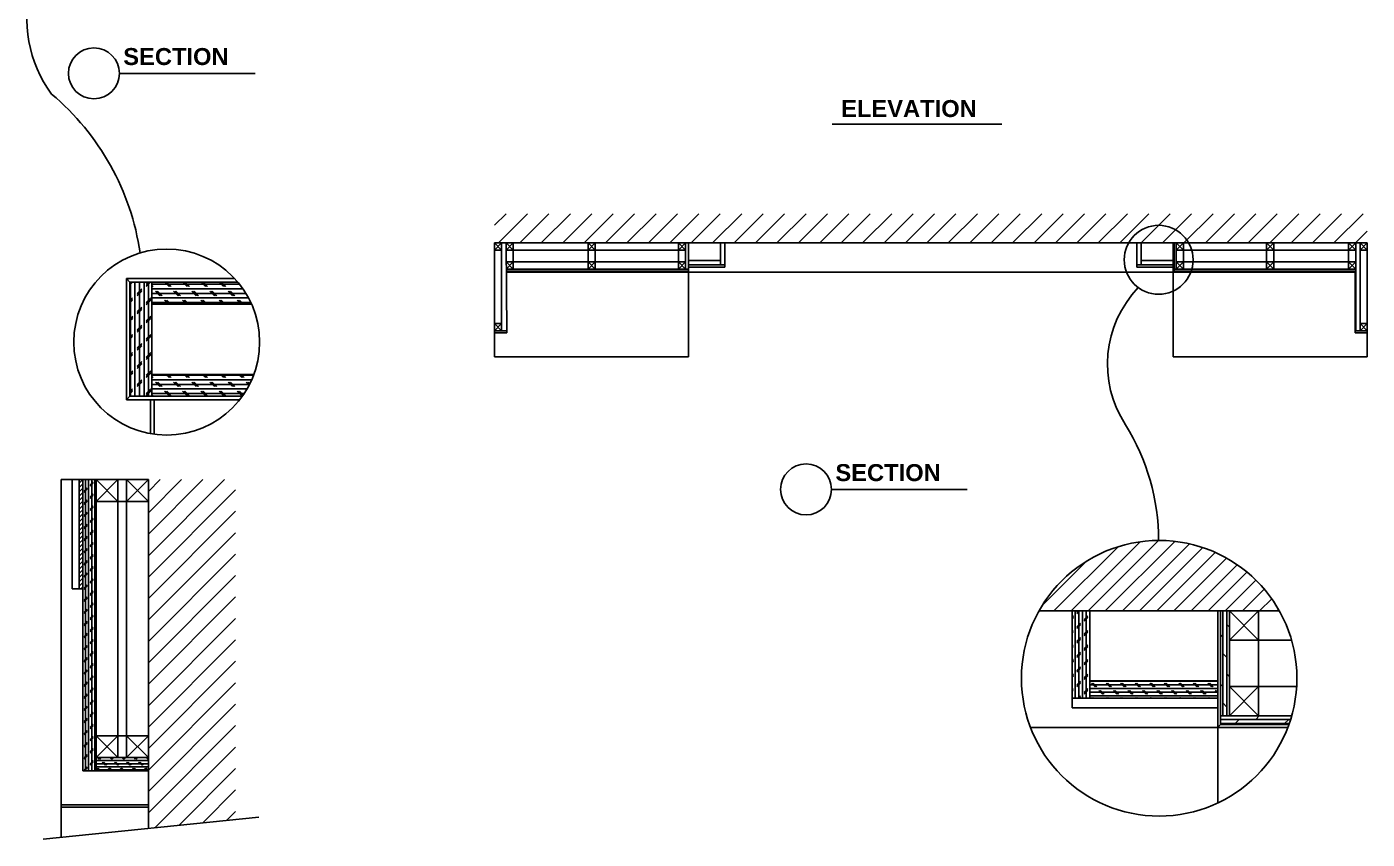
# Model space of a CAD drawing. Header units: inches. Extents: x 3 to 45, y 10.7 to 35.5.
# Drawn here: x 31.41 to 36.94, y 26.32 to 29.67 of the extents above; entities that cross this region are included whole.
import ezdxf

# ---------------------------------------------------------------- set-up
doc = ezdxf.new("R2010")
doc.units = ezdxf.units.IN
doc.header["$MEASUREMENT"] = 0
for name, color, linetype in [('02', 2, 'Continuous'), ('1', 1, 'Continuous'), ('4', 4, 'Continuous'), ('8', 8, 'Continuous')]:
    doc.layers.add(name, color=color, linetype=linetype)
doc.styles.add('HT', font='swisseb.ttf')
pattern_1 = [(0, (16.052536, 24.892747), (0, 0.01875), []), (135, (16.06191, 24.88337), (-0.0375, -0.0375), [0.0265165, -0.0265165]), (135, (16.0666, 24.88337), (-0.0375, -0.0375), [0.0265165, -0.0265165]), (135, (16.071286, 24.88337), (-0.0375, -0.0375), [0.0265165, -0.0265165])]

msp = doc.modelspace()

# ---------------------------------------------------------------- hatches: boundary and pattern name
at = {"layer": '8'}
h = msp.add_hatch(dxfattribs=at)
h.set_pattern_fill('ANSI31', color=256, scale=0.5, style=0)
h.set_pattern_definition([(45, (22.280413, 24.94573), (-0.04419417, 0.04419417), [])])
h.paths.add_polyline_path([(33.3428, 28.8959), (33.3428, 28.7759), (36.9428, 28.7759), (36.9428, 28.8959)])
h = msp.add_hatch(dxfattribs=at)
h.set_pattern_fill('CORK', color=256, scale=0.15, angle=90, style=0)
h.set_pattern_definition([(90, (16.052536, 24.892747), (-0.01875, 1e-18), []), (225, (16.06191, 24.90212), (0.0375, -0.0375), [0.0265165, -0.0265165]), (225, (16.06191, 24.90681), (0.0375, -0.0375), [0.0265165, -0.0265165]), (225, (16.06191, 24.911497), (0.0375, -0.0375), [0.0265165, -0.0265165])])
h.paths.add_polyline_path([(31.8384, 28.1436), (31.9284, 28.1436), (31.9284, 28.6136), (31.8384, 28.6136)])
h = msp.add_hatch(dxfattribs=at)
h.set_pattern_fill('CORK', color=256, scale=0.15, style=0)
h.set_pattern_definition(pattern_1)
h.paths.add_polyline_path([(31.9284, 28.6136), (31.9284, 28.5236), (32.3399, 28.5236, 0.06958), (32.2835, 28.6136)])
h = msp.add_hatch(dxfattribs=at)
h.set_pattern_fill('CORK', color=256, scale=0.15, style=0)
h.set_pattern_definition(pattern_1)
h.paths.add_polyline_path([(31.9284, 28.2336), (31.9284, 28.1436), (32.3014, 28.1436, 0.066772), (32.3493, 28.2336)])
h = msp.add_hatch(dxfattribs=at)
h.set_pattern_fill('ANSI31', color=256, scale=0.1, style=0)
h.set_pattern_definition([(45, (19.805295, 25.453896), (-0.008838835, 0.008838835), [])])
h.paths.add_polyline_path([(31.6292, 27.35), (31.6442, 27.35), (31.6442, 27.8), (31.6292, 27.8)])
h = msp.add_hatch(dxfattribs=at)
h.set_pattern_fill('CORK', color=256, scale=0.1, angle=90, style=0)
h.set_pattern_definition([(90, (19.805295, 25.453896), (-0.0125, 8e-19), []), (225, (19.811545, 25.460146), (0.025, -0.025), [0.01767767, -0.01767767]), (225, (19.811545, 25.46327), (0.025, -0.025), [0.01767767, -0.01767767]), (225, (19.811545, 25.466396), (0.025, -0.025), [0.01767767, -0.01767767])])
h.paths.add_polyline_path([(31.6442, 26.6), (31.6982, 26.6), (31.6982, 27.8), (31.6442, 27.8)])
h = msp.add_hatch(dxfattribs=at)
h.set_pattern_fill('ANSI31', color=256, scale=0.5, style=0)
h.set_pattern_definition([(45, (19.805295, 25.453896), (-0.04419417, 0.04419417), [])])
h.paths.add_polyline_path([(31.9142, 26.3616), (32.2742, 26.398), (32.2742, 27.8), (31.9142, 27.8)])
h = msp.add_hatch(dxfattribs=at)
h.set_pattern_fill('ANSI31', color=256, scale=0.4, style=0)
h.set_pattern_definition([(45, (24.922867, 25.72359), (-0.03535534, 0.03535534), [])])
h.paths.add_polyline_path([(36.5803, 27.2585, 0.586425), (35.5885, 27.2585)])
h = msp.add_hatch(dxfattribs=at)
h.set_pattern_fill('CORK', color=256, scale=0.12, angle=90, style=0)
h.set_pattern_definition([(90, (24.922867, 25.72359), (-0.015, 9e-19), []), (225, (24.930367, 25.73109), (0.03, -0.03), [0.0212132, -0.0212132]), (225, (24.930367, 25.73484), (0.03, -0.03), [0.0212132, -0.0212132]), (225, (24.930367, 25.73859), (0.03, -0.03), [0.0212132, -0.0212132])])
h.paths.add_polyline_path([(35.7981, 27.2585), (35.7261, 27.2585), (35.7261, 26.8985), (35.7981, 26.8985)])
h = msp.add_hatch(dxfattribs=at)
h.set_pattern_fill('DOLMIT', color=256, scale=0.068, angle=90, style=0)
h.set_pattern_definition([(90, (24.922867, 25.72359), (-0.017, 1e-18), []), (135, (24.922867, 25.72359), (-0.034, -0.034), [0.02404163, -0.04808332])])
h.paths.add_polyline_path([(36.3741, 27.2585), (36.3381, 27.2585), (36.3381, 26.8265), (36.3741, 26.8265)])
h = msp.add_hatch(dxfattribs=at)
h.set_pattern_fill('CORK', color=256, scale=0.12, style=0)
h.set_pattern_definition([(0, (24.922867, 25.72359), (0, 0.015), []), (135, (24.930367, 25.71609), (-0.03, -0.03), [0.0212132, -0.0212132]), (135, (24.934117, 25.71609), (-0.03, -0.03), [0.0212132, -0.0212132]), (135, (24.937867, 25.71609), (-0.03, -0.03), [0.0212132, -0.0212132])])
h.paths.add_polyline_path([(35.7981, 26.9705), (35.7981, 26.8985), (36.3261, 26.8985), (36.3261, 26.9705)])
h = msp.add_hatch(dxfattribs=at)
h.set_pattern_fill('DOLMIT', color=256, scale=0.068, style=0)
h.set_pattern_definition([(0, (24.922867, 25.72359), (0, 0.017), []), (45, (24.922867, 25.72359), (-0.034, 0.034), [0.02404163, -0.04808332])])
h.paths.add_polyline_path([(36.6197, 26.7905, 0.016629), (36.6312, 26.8265), (36.3381, 26.8265), (36.3381, 26.7905)])
h = msp.add_hatch(dxfattribs=at)
h.set_pattern_fill('CORK', color=256, scale=0.1, style=0)
h.set_pattern_definition([(0, (19.805295, 25.453896), (0, 0.0125), []), (135, (19.811545, 25.447646), (-0.025, -0.025), [0.01767767, -0.01767767]), (135, (19.81467, 25.447646), (-0.025, -0.025), [0.01767767, -0.01767767]), (135, (19.817795, 25.447646), (-0.025, -0.025), [0.01767767, -0.01767767])])
h.paths.add_polyline_path([(31.6982, 26.654), (31.6982, 26.6), (31.9142, 26.6), (31.9142, 26.654)])

# ---------------------------------------------------------------- linework, layer by layer
at = {"layer": '02'}
for p, q in [((31.7945, 29.4751), (32.3545, 29.4751)), ((34.7352, 29.2649), (35.4352, 29.2649)), ((33.3718, 28.7459), (33.3428, 28.7759)), ((33.3718, 28.7759), (33.3428, 28.7459)), ((33.3718, 28.7759), (33.3718, 28.4139)), ((33.4198, 28.7459), (33.3898, 28.7759)), ((33.4198, 28.7759), (33.3898, 28.7459)), ((33.4198, 28.7759), (33.4198, 28.6679)), ((33.7581, 28.7759), (33.7281, 28.7459)), ((33.7581, 28.7459), (33.7281, 28.7759)), ((33.7281, 28.7759), (33.7281, 28.6679)), ((33.7581, 28.7759), (33.7581, 28.6679)), ((34.1008, 28.7762), (34.1308, 28.7462)), ((34.1008, 28.7462), (34.1308, 28.7762)), ((34.1008, 28.7762), (34.1008, 28.6682)), ((34.1308, 28.7759), (34.1308, 28.6679)), ((34.2748, 28.7759), (34.2748, 28.6859)), ((36.0108, 28.7759), (36.0108, 28.6859)), ((36.1458, 28.7759), (36.1458, 28.6589)), ((36.1848, 28.7759), (36.1548, 28.7459)), ((36.1848, 28.7459), (36.1548, 28.7759)), ((36.1548, 28.7759), (36.1548, 28.6679)), ((36.1848, 28.7757), (36.1848, 28.6677)), ((36.5274, 28.7759), (36.5574, 28.7459)), ((36.5274, 28.7459), (36.5574, 28.7759)), ((36.5274, 28.7759), (36.5274, 28.6679)), ((36.5574, 28.7759), (36.5574, 28.6679)), ((36.8658, 28.7759), (36.8958, 28.7459)), ((36.8658, 28.7459), (36.8958, 28.7759)), ((36.8658, 28.7759), (36.8658, 28.6679)), ((36.8958, 28.7759), (36.8958, 28.4139)), ((36.9138, 28.7759), (36.9138, 28.4139)), ((36.9138, 28.7459), (36.9428, 28.7759)), ((36.9138, 28.7759), (36.9428, 28.7459)), ((33.3428, 28.7459), (33.3718, 28.7459)), ((33.3898, 28.7459), (34.1308, 28.7459)), ((34.1428, 28.7039), (34.2748, 28.7039)), ((36.1428, 28.7039), (36.0108, 28.7039)), ((36.8958, 28.7459), (36.1548, 28.7459)), ((36.9428, 28.7459), (36.9138, 28.7459)), ((33.3898, 28.6979), (34.1308, 28.6979)), ((33.4198, 28.6679), (33.3898, 28.6979)), ((33.4198, 28.6979), (33.3898, 28.6679)), ((33.3898, 28.6679), (34.1398, 28.6679)), ((33.3898, 28.6589), (34.1398, 28.6589)), ((33.7581, 28.6679), (33.7281, 28.6979)), ((33.7581, 28.6979), (33.7281, 28.6679)), ((34.1008, 28.6982), (34.1308, 28.6682)), ((34.1008, 28.6682), (34.1308, 28.6982)), ((34.1398, 28.6589), (34.1428, 28.6559)), ((34.1428, 28.6859), (34.2928, 28.6859)), ((36.1428, 28.6859), (35.9928, 28.6859)), ((36.1458, 28.6589), (36.1428, 28.6559)), ((36.8958, 28.6679), (36.1458, 28.6679)), ((36.8958, 28.6589), (36.1458, 28.6589)), ((36.8958, 28.6979), (36.1548, 28.6979)), ((36.1848, 28.6679), (36.1548, 28.6979)), ((36.1848, 28.6979), (36.1548, 28.6679)), ((36.5274, 28.6679), (36.5574, 28.6979)), ((36.5274, 28.6979), (36.5574, 28.6679)), ((36.8658, 28.6679), (36.8958, 28.6979)), ((36.8658, 28.6979), (36.8958, 28.6679)), ((31.8384, 28.6136), (31.8234, 28.6286)), ((31.8384, 28.6136), (31.8384, 28.1436)), ((31.8384, 28.6136), (32.2835, 28.6136)), ((31.9284, 28.6136), (31.9284, 28.1436)), ((31.9284, 28.5236), (32.3399, 28.5236)), ((33.3428, 28.4439), (33.3718, 28.4439)), ((33.3718, 28.4139), (33.3428, 28.4439)), ((33.3718, 28.4439), (33.3428, 28.4139)), ((36.9138, 28.4439), (36.9428, 28.4139)), ((36.9138, 28.4139), (36.9428, 28.4439)), ((36.9428, 28.4439), (36.9138, 28.4439)), ((33.3428, 28.4139), (33.3928, 28.4139)), ((36.9428, 28.4139), (36.8928, 28.4139)), ((31.9284, 28.2336), (32.3493, 28.2336)), ((31.8384, 28.1436), (31.8234, 28.1286)), ((31.8384, 28.1436), (32.3014, 28.1436)), ((31.9384, 28.1286), (31.9384, 27.9872)), ((31.6982, 27.8), (31.6982, 26.6)), ((31.7882, 27.71), (31.6982, 27.8)), ((31.6982, 27.71), (31.7882, 27.8)), ((31.7882, 26.654), (31.7882, 27.8)), ((31.8242, 26.654), (31.8242, 27.8)), ((31.9142, 27.71), (31.8242, 27.8)), ((31.8242, 27.71), (31.9142, 27.8)), ((31.9142, 27.71), (31.6982, 27.71)), ((34.7326, 27.7597), (35.2926, 27.7597)), ((35.7981, 27.2585), (35.7981, 26.8985)), ((36.3381, 27.2585), (36.3381, 26.7905)), ((36.3741, 27.2585), (36.3741, 26.8265)), ((36.4941, 27.1385), (36.3741, 27.2585)), ((36.4941, 27.2585), (36.3741, 27.1385)), ((36.4941, 27.2585), (36.4941, 26.8265)), ((36.6304, 27.1385), (36.3741, 27.1385)), ((36.3261, 26.9705), (35.7981, 26.9705)), ((36.4941, 26.9465), (36.3741, 26.8265)), ((36.4941, 26.8265), (36.3741, 26.9465)), ((36.6516, 26.9465), (36.3741, 26.9465)), ((36.3261, 26.8985), (35.7261, 26.8985)), ((36.6312, 26.8265), (36.3381, 26.8265)), ((35.5535, 26.7785), (36.6153, 26.7785)), ((36.3381, 26.7905), (36.3261, 26.7785)), ((36.6197, 26.7905), (36.3381, 26.7905)), ((31.9142, 26.744), (31.6982, 26.744)), ((31.6982, 26.744), (31.7882, 26.654)), ((31.7882, 26.744), (31.6982, 26.654)), ((31.8242, 26.744), (31.9142, 26.654)), ((31.9142, 26.744), (31.8242, 26.654)), ((31.9142, 26.654), (31.6982, 26.654)), ((31.9142, 26.459), (31.5542, 26.459)), ((31.9142, 26.45), (31.5542, 26.45)), ((31.4797, 26.3177), (32.3703, 26.4078))]:
    msp.add_line(p, q, dxfattribs=at)
for points in [[(31.8802, 28.7345, 0.183892), (31.5148, 29.3898, -0.484263), (31.7355, 30.1882)], [(36.0823, 27.5493, 0.138254), (35.9461, 28.0263, -0.350621), (35.9985, 28.5918, -0.309756)]]:
    msp.add_lwpolyline(points, format="xyb", dxfattribs=at)
for centre, radius in [((31.6895, 29.4751), 0.105), ((36.0823, 28.7065), 0.1421), ((31.9899, 28.3671), 0.3834), ((34.6276, 27.7597), 0.105), ((36.0844, 26.981), 0.5682)]:
    msp.add_circle(centre, radius, dxfattribs=at)
at = {"layer": '1'}
for p, q in [((33.3428, 28.7759), (36.9428, 28.7759)), ((31.9142, 27.8), (31.9142, 26.3616)), ((35.5885, 27.2585), (36.5803, 27.2585))]:
    msp.add_line(p, q, dxfattribs=at)
at = {"layer": '4'}
for p, q in [((33.3428, 28.7759), (33.3428, 28.3059)), ((33.3898, 28.7759), (33.3928, 28.4059)), ((34.1428, 28.7759), (34.1428, 28.3059)), ((34.2928, 28.7759), (34.2928, 28.6759)), ((35.9928, 28.7759), (35.9928, 28.6759)), ((36.1428, 28.7759), (36.1428, 28.3059)), ((36.9428, 28.7759), (36.9428, 28.3059)), ((33.3898, 28.6559), (36.8958, 28.6559)), ((34.1428, 28.6759), (34.2928, 28.6759)), ((36.1428, 28.6759), (35.9928, 28.6759)), ((36.8928, 28.6559), (36.8928, 28.4059)), ((31.8234, 28.6286), (31.8234, 28.1286)), ((31.8234, 28.6286), (32.2702, 28.6286)), ((33.3428, 28.4059), (33.3928, 28.4059)), ((36.9428, 28.4059), (36.8928, 28.4059)), ((33.3428, 28.3059), (34.1428, 28.3059)), ((36.9428, 28.3059), (36.1428, 28.3059)), ((31.8234, 28.1286), (32.2901, 28.1286)), ((31.9234, 28.1286), (31.9234, 27.9895)), ((31.9142, 27.8), (31.5542, 27.8)), ((31.5542, 27.8), (31.5542, 26.3252)), ((31.5992, 27.8), (31.5992, 27.35)), ((31.6292, 27.8), (31.6292, 27.35)), ((31.6442, 27.8), (31.6442, 26.6)), ((31.6442, 27.35), (31.5992, 27.35)), ((35.7261, 27.2585), (35.7261, 26.8585)), ((36.3261, 27.2585), (36.3261, 26.4668)), ((36.3261, 26.8585), (35.7261, 26.8585)), ((31.9142, 26.6), (31.6442, 26.6))]:
    msp.add_line(p, q, dxfattribs=at)

# ---------------------------------------------------------------- texts
at = {"layer": '02', "style": 'HT'}
for s, p in [('SECTION', (31.8107, 29.5094)), ('ELEVATION', (34.7724, 29.295)), ('SECTION', (34.7488, 27.794))]:
    msp.add_text(s, height=0.07, dxfattribs=at).set_placement(p)

doc.saveas('drawing.dxf')
